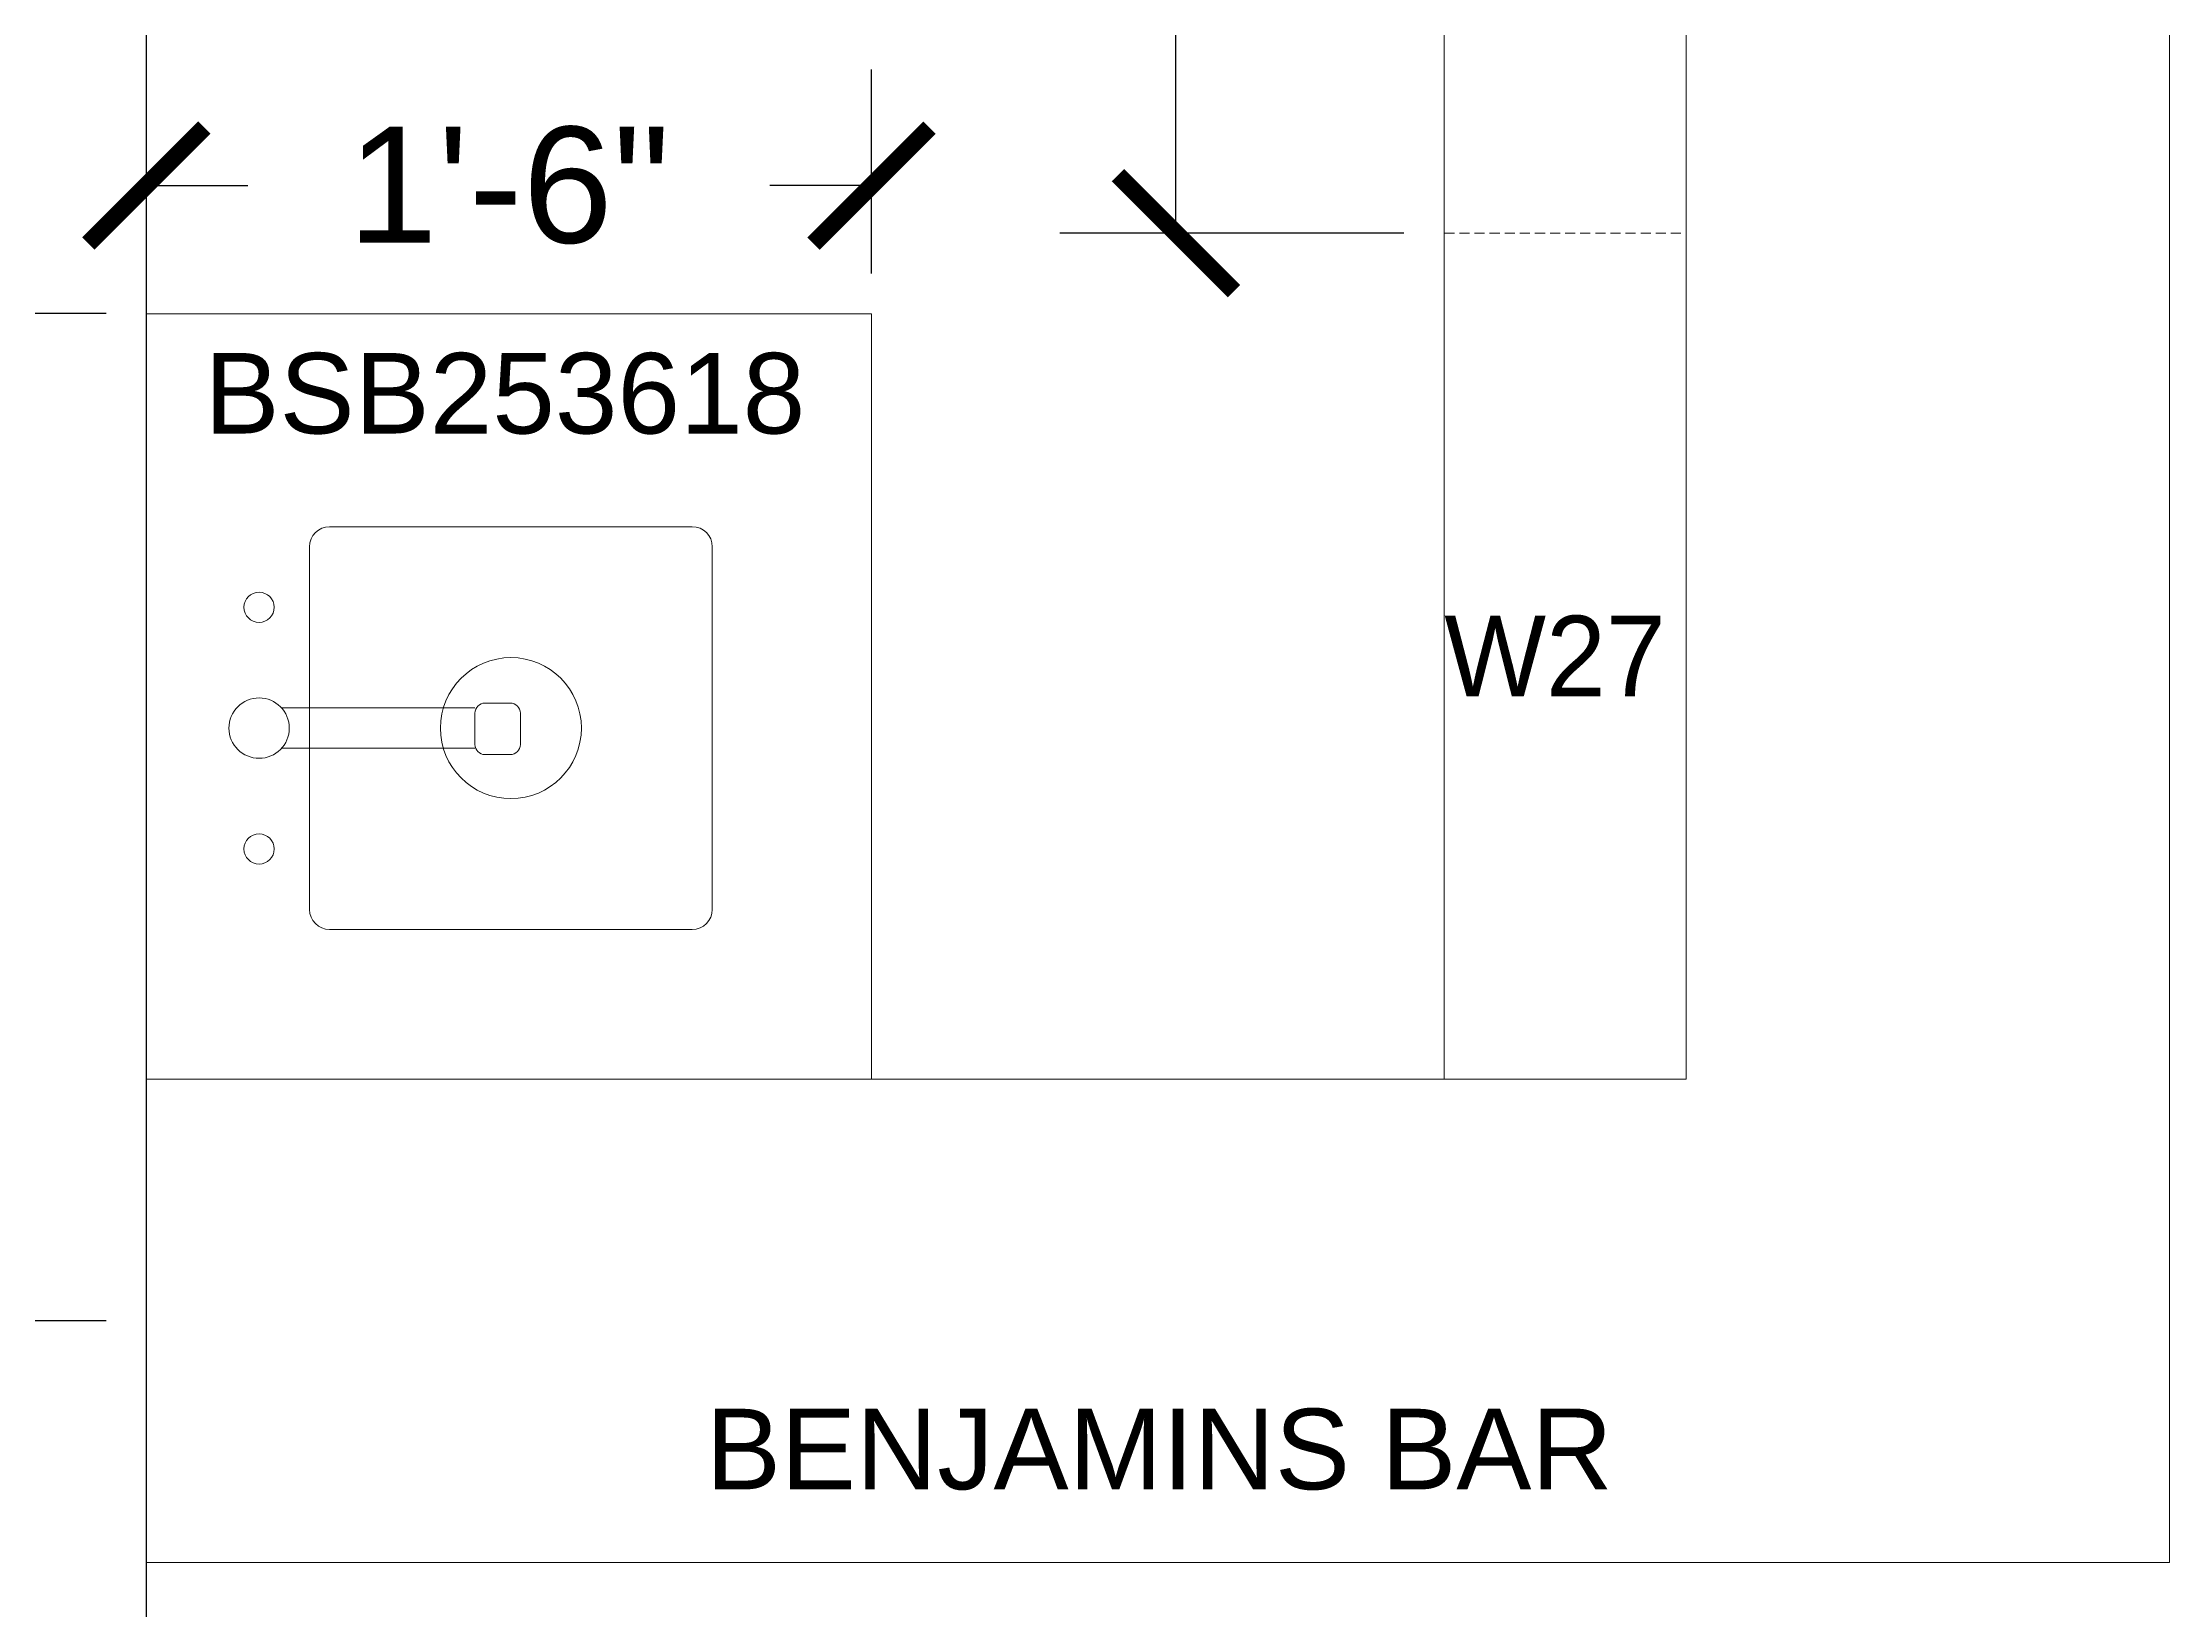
# Model space of a CAD drawing. Header units: inches. Extents: x -467 to 16, y 495 to 1144.
# Drawn here: x -425.7 to -372.9, y 929.9 to 968.8 of the extents above; entities that cross this region are included whole.
import ezdxf

# ---------------------------------------------------------------- set-up
doc = ezdxf.new("R2010")
doc.units = ezdxf.units.IN
doc.header["$MEASUREMENT"] = 0
doc.linetypes.add('DASHED2', pattern=[0.375, 0.25, -0.125])
doc.layers.get('0').update_dxf_attribs({"color": 1, "lineweight": 9})
for name, color, linetype, lineweight in [('A101-Dimensions', 7, 'Continuous', 9), ('A101-Floorplan-1st-floor', 7, 'Continuous', 9), ('A101-Text', 7, 'Continuous', 9)]:
    doc.layers.add(name, color=color, linetype=linetype, lineweight=lineweight)
doc.styles.add('Annotative', font='Arial.ttf')
doc.dimstyles.new('Annotative', dxfattribs={"dimtxt": 0.18, "dimasz": 0.18, "dimexe": 0.18, "dimexo": 0.0625, "dimgap": 0.09, "dimtad": 0, "dimtih": 1, "dimtoh": 1, "dimdec": 4, "dimzin": 0, "dimdsep": 46, "dimlunit": 4, "dimtxsty": 'Annotative', "dimblk": 'ARCHTICK', "dimblk1": 'ARCHTICK', "dimblk2": 'ARCHTICK', "dimcen": 0.09, "dimadec": 0, "dimazin": 0, "dimtfac": 1, "dimtdec": 4, "dimtofl": 0, "dimtmove": 0, "dimatfit": 3, "dimldrblk": 'ARCHTICK', "dimfxl": 1, "dimtolj": 1, "dimtzin": 0, "dimarcsym": 0})

# ---------------------------------------------------------------- blocks, each defined once
blk = doc.blocks.new('_ArchTick')
at = {"color": 0, "linetype": 'ByBlock', "lineweight": 30, "const_width": 0.15}
blk.add_lwpolyline([(-0.5, -0.5), (0.5, 0.5)], dxfattribs=at)
blk = doc.blocks.new('*D523')
at = {"layer": 'A101-Dimensions', "color": 0, "lineweight": -2, "transparency": 16777216}
for p, q in [((-424.099, 1034.375), (-450.566, 1034.375)), ((-447.686, 1034.375), (-447.686, 879.105)), ((-447.686, 706.969), (-447.686, 862.238)), ((-424.099, 706.969), (-450.566, 706.969))]:
    blk.add_line(p, q, dxfattribs=at)
at = {"layer": 'A101-Dimensions', "color": 0, "lineweight": -2, "transparency": 16777216, "xscale": 2.88, "yscale": 2.88, "zscale": 2.88}
for p, rotation in [((-447.686, 1034.375), 90), ((-447.686, 706.969), 270)]:
    blk.add_blockref('_ArchTick', p, dxfattribs=dict(at, rotation=rotation))
at = {"layer": 'A101-Dimensions', "color": 0, "lineweight": 5, "transparency": 16777216, "insert": (-447.686, 870.672), "char_height": 2.88, "attachment_point": 5, "rotation": 90, "style": 'Annotative'}
blk.add_mtext('\\A1;27\'-3{\\H1x;\\S7/16;}"', dxfattribs=at)
blk = doc.blocks.new('*D502')
at = {"layer": 'A101-Dimensions', "color": 0, "lineweight": -2, "transparency": 16777216}
for p, q in [((-424.099, 962.083), (-436.301, 962.083)), ((-433.421, 962.083), (-433.421, 952.463)), ((-433.421, 937.083), (-433.421, 946.703)), ((-424.099, 937.083), (-436.301, 937.083))]:
    blk.add_line(p, q, dxfattribs=at)
at = {"layer": 'A101-Dimensions', "color": 0, "lineweight": -2, "transparency": 16777216, "xscale": 2.88, "yscale": 2.88, "zscale": 2.88}
for p, rotation in [((-433.421, 962.083), 90), ((-433.421, 937.083), 270)]:
    blk.add_blockref('_ArchTick', p, dxfattribs=dict(at, rotation=rotation))
at = {"layer": 'A101-Dimensions', "color": 0, "lineweight": 5, "transparency": 16777216, "insert": (-433.421, 949.583), "char_height": 2.88, "attachment_point": 5, "style": 'Annotative'}
blk.add_mtext('\\A1;2\'-1"', dxfattribs=at)
blk = doc.blocks.new('*D505')
at = {"layer": 'A101-Floorplan-1st-floor', "color": 0, "lineweight": -2, "transparency": 16777216}
for p, q in [((-391.882, 991.083), (-400.423, 991.083)), ((-397.543, 991.083), (-397.543, 980.463)), ((-397.543, 964.083), (-397.543, 974.703)), ((-391.882, 964.083), (-400.423, 964.083))]:
    blk.add_line(p, q, dxfattribs=at)
at = {"layer": 'A101-Floorplan-1st-floor', "color": 0, "lineweight": -2, "transparency": 16777216, "xscale": 2.88, "yscale": 2.88, "zscale": 2.88}
for p, rotation in [((-397.543, 991.083), 90), ((-397.543, 964.083), 270)]:
    blk.add_blockref('_ArchTick', p, dxfattribs=dict(at, rotation=rotation))
at = {"layer": 'A101-Floorplan-1st-floor', "color": 0, "lineweight": 5, "transparency": 16777216, "insert": (-397.543, 977.583), "char_height": 2.88, "attachment_point": 5, "style": 'Annotative'}
blk.add_mtext('\\A1;2\'-3"', dxfattribs=at)
blk = doc.blocks.new('*D507')
at = {"layer": 'A101-Dimensions', "color": 0, "lineweight": -2, "transparency": 16777216}
for p, q in [((-423.099, 963.083), (-423.099, 968.142)), ((-405.099, 963.083), (-405.099, 968.142)), ((-423.099, 965.262), (-420.579, 965.262)), ((-405.099, 965.262), (-407.619, 965.262))]:
    blk.add_line(p, q, dxfattribs=at)
at = {"layer": 'A101-Dimensions', "color": 0, "lineweight": -2, "transparency": 16777216, "xscale": 2.88, "yscale": 2.88, "zscale": 2.88, "rotation": 180}
blk.add_blockref('_ArchTick', (-423.099, 965.262), dxfattribs=at)
at = {"layer": 'A101-Dimensions', "color": 0, "lineweight": -2, "transparency": 16777216, "xscale": 2.88, "yscale": 2.88, "zscale": 2.88}
blk.add_blockref('_ArchTick', (-405.099, 965.262), dxfattribs=at)
at = {"layer": 'A101-Dimensions', "color": 0, "lineweight": 5, "transparency": 16777216, "insert": (-414.099, 965.262), "char_height": 2.88, "attachment_point": 5, "style": 'Annotative'}
blk.add_mtext('\\A1;1\'-6"', dxfattribs=at)

msp = doc.modelspace()

# ---------------------------------------------------------------- linework, layer by layer
at = {"layer": 'A101-Floorplan-1st-floor', "lineweight": -3}
msp.add_line((-423.09934, 1034.37479), (-423.09934, 706.96854), dxfattribs=at)
at = {"layer": 'A101-Floorplan-1st-floor', "lineweight": 5}
for p, q in [((-390.88173, 991.08266), (-390.88173, 964.08266)), ((-384.88173, 991.08266), (-384.88173, 943.08266)), ((-372.88173, 991.08266), (-372.88173, 931.08266)), ((-372.88173, 991.08266), (-372.88173, 931.08266)), ((-390.88173, 964.08266), (-390.88173, 943.08266)), ((-423.09934, 962.08266), (-405.09934, 962.08266)), ((-405.09934, 962.08266), (-405.09934, 943.08266)), ((-409.55016, 956.79494), (-418.55016, 956.79494)), ((-419.05016, 956.29494), (-419.05016, 947.29494)), ((-409.05016, 947.29494), (-409.05016, 956.29494)), ((-419.74115, 952.29494), (-414.94226, 952.29494)), ((-419.74115, 951.29494), (-414.94226, 951.29494)), ((-418.55016, 946.79494), (-409.55016, 946.79494)), ((-423.09934, 943.08266), (-384.88173, 943.08266)), ((-372.88173, 931.08266), (-423.09934, 931.08266))]:
    msp.add_line(p, q, dxfattribs=at)
at = {"layer": 'A101-Floorplan-1st-floor', "linetype": 'DASHED2', "lineweight": 5}
msp.add_line((-390.88173, 964.08266), (-384.88173, 964.08266), dxfattribs=at)
at = {"layer": 'A101-Floorplan-1st-floor', "lineweight": 5}
msp.add_lwpolyline([(-414.69226, 952.41672), (-414.06562, 952.41672, -0.41421356), (-413.81562, 952.16672), (-413.81562, 951.38789, -0.41421356), (-414.06562, 951.13789), (-414.69226, 951.13789, -0.41421356), (-414.94226, 951.38789), (-414.94226, 952.16672, -0.41421356)], format="xyb", close=True, dxfattribs=at)
for centre, radius in [((-420.30016, 954.79494), 0.375), ((-414.05016, 951.79494), 1.75), ((-420.30016, 951.79494), 0.75), ((-420.30016, 948.79494), 0.375)]:
    msp.add_circle(centre, radius, dxfattribs=at)
for centre, start, end in [((-418.55016, 956.29494), 90, 180), ((-409.55016, 956.29494), 0, 90), ((-418.55016, 947.29494), 180, 270), ((-409.55016, 947.29494), 270, 0)]:
    msp.add_arc(centre, 0.5, start, end, dxfattribs=at)

# ---------------------------------------------------------------- texts
at = {"layer": 'A101-Text', "lineweight": 5, "style": 'Annotative'}
for s, p in [('BSB253618', (-421.65578, 959.10778)), ('BENJAMINS BAR', (-409.2108, 932.89915))]:
    msp.add_text(s, height=2, dxfattribs=at).set_placement(p)
at = {"layer": 'A101-Text', "lineweight": 5, "insert": (-390.88173, 954.5846), "char_height": 2, "width": 584.951335, "attachment_point": 1, "style": 'Annotative'}
msp.add_mtext('{\\ftxt|b0|i0|c0|p0;W27}', dxfattribs=at)

# ---------------------------------------------------------------- dimensions: what is measured, and where the dimension line sits
at = {"layer": 'A101-Dimensions', "lineweight": 5}
for base, p1, p2, picture, middle in [((-447.6863803202, 706.9685435689), (-423.0993407836, 1034.3747935689), (-423.0993407836, 706.9685435689), '*D523', (-447.6863803202, 870.6716685689)), ((-433.42136, 962.08266), (-423.09934, 937.08266), (-423.09934, 962.08266), '*D502', (-433.42136, 949.58266))]:
    dim = msp.add_linear_dim(base=base, p1=p1, p2=p2, angle=90, dimstyle='Annotative', dxfattribs=at)
    dim.commit()
    dim.dimension.update_dxf_attribs({"geometry": picture, "text_midpoint": middle})
dim = msp.add_linear_dim(base=(-405.09934, 965.26151), p1=(-423.09934, 962.08266), p2=(-405.09934, 962.08266), dimstyle='Annotative', dxfattribs=at)
dim.commit()
dim.dimension.update_dxf_attribs({"geometry": '*D507', "text_midpoint": (-414.09934, 965.26151)})
at = {"layer": 'A101-Floorplan-1st-floor', "lineweight": 5}
dim = msp.add_linear_dim(base=(-397.54348, 964.08266), p1=(-390.88173, 991.08266), p2=(-390.88173, 964.08266), angle=90, dimstyle='Annotative', dxfattribs=at)
dim.commit()
dim.dimension.update_dxf_attribs({"geometry": '*D505', "text_midpoint": (-397.54348, 977.58266)})

doc.saveas('drawing.dxf')
